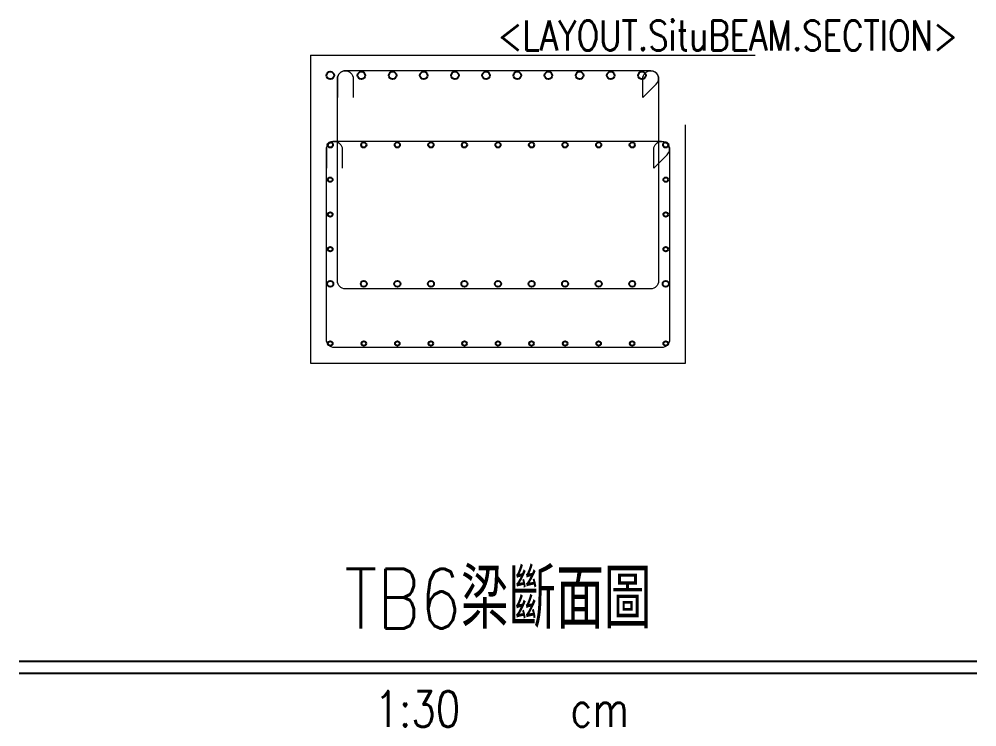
# Model space of a CAD drawing. Extents: x -4754 to 4976, y -19960 to 3841.
# Drawn here: x 4493.4 to 4975.8, y -180.8 to 175.4 of the extents above; entities that cross this region are included whole.
import ezdxf
from ezdxf.enums import TextEntityAlignment as Align

# ---------------------------------------------------------------- set-up
doc = ezdxf.new("R2010")
doc.units = 0
doc.header["$LTSCALE"] = 3
doc.layers.get('0').update_dxf_attribs({"linetype": 'CONTINUOUS'})
doc.layers.add('HB_0', color=7, linetype='CONTINUOUS', transparency=0.5)
for name, color, linetype in [('HB_TXT_CTEXT', 2, 'CONTINUOUS'), ('RCAD.PARM.Treatle', 2, 'CONTINUOUS'), ('鋼筋', 3, 'CONTINUOUS')]:
    doc.layers.add(name, color=color, linetype=linetype)
doc.styles.get("Standard").update_dxf_attribs({"font": 'ROMANS.shx', "width": 0.8, "bigfont": 'chineset.shx'})

# ---------------------------------------------------------------- blocks, each defined once
blk = doc.blocks.new('title_beam')
at = {"color": 3, "linetype": 'Continuous'}
blk.add_line((-241.2, 0), (241.2, 0), dxfattribs=at)
at = {"color": 1, "linetype": 'Continuous'}
blk.add_line((-241.2, -6), (241.2, -6), dxfattribs=at)
at = {"color": 3, "linetype": 'Continuous', "width": 0.8}
blk.add_attdef('TITLE', text='', height=30, dxfattribs=at).set_placement((0, 33), align=Align.MIDDLE)
at = {"linetype": 'Continuous', "width": 0.8}
blk.add_attdef('SCALE', text='', height=18, dxfattribs=at).set_placement((-40.57, -24), align=Align.MIDDLE)
blk.add_attdef('CM', (36.47, -33.03), '', height=18, dxfattribs=at)
blk = doc.blocks.new('C')
at = {"color": 3, "linetype": 'Continuous'}
blk.add_circle((0, 0), 1.2, dxfattribs=at)

msp = doc.modelspace()

# ---------------------------------------------------------------- linework, layer by layer
at = {"layer": 'HB_0', "lineweight": 5}
msp.add_line((4640.073, 157.212, 399.995), (4864.073, 157.212, 399.995), dxfattribs=at)
msp.add_polyline3d([(4640.073, 157.212, 399.995), (4640.073, 2.212, 399.995), (4829.073, 2.212, 399.995), (4829.073, 122.212, 399.995)], dxfattribs=at)
at = {"layer": '鋼筋', "lineweight": 5}
for p, q in [((4653.668, 145.483, 374.043), (4653.668, 135.943, 374.091)), ((4653.668, 43.616, 372.966), (4653.668, 145.475, 372.453)), ((4811.503, 149.458, 374.023), (4657.643, 149.458, 374.023)), ((4661.618, 145.475, 372.453), (4661.618, 135.935, 372.501)), ((4807.528, 135.935, 372.501), (4807.528, 145.475, 372.453)), ((4815.478, 145.475, 372.453), (4815.478, 43.616, 372.966)), ((4807.568, 135.927, 374.092), (4814.314, 142.672, 374.058)), ((4817.003, 113.911, 371.022), (4652.143, 113.911, 371.022)), ((4648.168, 109.936, 371.042), (4648.168, 100.396, 371.09)), ((4648.168, 14.07, 369.935), (4648.168, 109.928, 369.452)), ((4656.118, 109.928, 369.452), (4656.118, 100.388, 369.5)), ((4813.028, 100.388, 369.5), (4813.028, 109.928, 369.452)), ((4813.068, 100.379, 371.09), (4819.814, 107.125, 371.056)), ((4820.978, 109.928, 369.452), (4820.978, 14.07, 369.935)), ((4811.503, 39.641, 372.986), (4657.643, 39.641, 372.986)), ((4817.003, 10.095, 369.955), (4652.143, 10.095, 369.955))]:
    msp.add_line(p, q, dxfattribs=at)
at = {"layer": '鋼筋', "lineweight": 5, "extrusion": (1.23285e-18, 0.005033, 0.999987)}
for centre in [(4657.643, 143.598, 374.771), (4652.143, 108.067, 371.591)]:
    msp.add_arc(centre, 3.975, 90, 180, dxfattribs=at)
at = {"layer": '鋼筋', "lineweight": 5, "extrusion": (-1.23285e-18, -0.005033, -0.999987)}
for centre, start, end in [((-4657.643, 143.598, -373.181), 0, 180), ((-4811.503, 143.598, -373.181), 0, 180), ((-4652.143, 108.067, -370.001), 0, 180), ((-4817.003, 108.067, -370.001), 0, 180), ((-4657.643, 41.738, -373.181), 270, 0), ((-4811.503, 41.738, -373.181), 180, 270), ((-4652.143, 12.208, -370.001), 270, 0), ((-4817.003, 12.208, -370.001), 180, 270)]:
    msp.add_arc(centre, 3.975, start, end, dxfattribs=at)
at = {"layer": '鋼筋', "lineweight": 5, "extrusion": (1.73472e-18, 0.005033, 0.999987)}
for centre in [(4811.503, 143.598, 374.771), (4817.003, 108.067, 371.591)]:
    msp.add_arc(centre, 3.975, 315, 90, dxfattribs=at)

# ---------------------------------------------------------------- block references
at = {"layer": 'HB_TXT_CTEXT', "linetype": 'Continuous'}
msp.add_blockref('title_beam', (4734.573, -147.788, 399.995), dxfattribs=at).add_auto_attribs({'TITLE': 'TB6梁斷面圖', 'SCALE': '1:30', 'CM': 'cm'})
at = {"layer": '鋼筋', "linetype": 'Continuous'}
for p, xscale, yscale, zscale in [((4650.073, 147.109, 379.556), 1.61, 1.61, 1.61), ((4665.773, 147.109, 379.556), 1.61, 1.61, 1.61), ((4681.473, 147.109, 379.556), 1.61, 1.61, 1.61), ((4697.173, 147.109, 379.556), 1.61, 1.61, 1.61), ((4712.873, 147.109, 379.556), 1.61, 1.61, 1.61), ((4728.573, 147.109, 379.556), 1.61, 1.61, 1.61), ((4744.273, 147.109, 379.556), 1.61, 1.61, 1.61), ((4759.973, 147.109, 379.556), 1.61, 1.61, 1.61), ((4775.673, 147.109, 379.556), 1.61, 1.61, 1.61), ((4791.373, 147.109, 379.556), 1.61, 1.61, 1.61), ((4807.073, 147.109, 379.556), 1.61, 1.61, 1.61), ((4650.073, 112.111, 379.671), 1.11, 1.11, 1.11), ((4666.973, 112.111, 379.671), 1.11, 1.11, 1.11), ((4683.873, 112.111, 379.671), 1.11, 1.11, 1.11), ((4700.773, 112.111, 379.671), 1.11, 1.11, 1.11), ((4717.673, 112.111, 379.671), 1.11, 1.11, 1.11), ((4734.573, 112.111, 379.671), 1.11, 1.11, 1.11), ((4751.473, 112.111, 379.671), 1.11, 1.11, 1.11), ((4768.373, 112.111, 379.671), 1.11, 1.11, 1.11), ((4785.273, 112.111, 379.671), 1.11, 1.11, 1.11), ((4802.173, 112.111, 379.671), 1.11, 1.11, 1.11), ((4819.073, 112.111, 379.671), 1.11, 1.11, 1.11), ((4650.073, 94.608, 377.53), 0.955, 0.955, 0.955), ((4819.073, 94.608, 377.53), 0.955, 0.955, 0.955), ((4650.073, 77.116, 377.618), 0.955, 0.955, 0.955), ((4819.073, 77.116, 377.618), 0.955, 0.955, 0.955), ((4650.073, 59.624, 377.706), 0.955, 0.955, 0.955), ((4819.073, 59.624, 377.706), 0.955, 0.955, 0.955), ((4650.073, 42.181, 384.859), 1.27, 1.27, 1.27), ((4666.973, 42.181, 384.859), 1.27, 1.27, 1.27), ((4683.873, 42.181, 384.859), 1.27, 1.27, 1.27), ((4700.773, 42.181, 384.859), 1.27, 1.27, 1.27), ((4717.673, 42.181, 384.859), 1.27, 1.27, 1.27), ((4734.573, 42.181, 384.859), 1.27, 1.27, 1.27), ((4751.473, 42.181, 384.859), 1.27, 1.27, 1.27), ((4768.373, 42.181, 384.859), 1.27, 1.27, 1.27), ((4785.273, 42.181, 384.859), 1.27, 1.27, 1.27), ((4802.173, 42.181, 384.859), 1.27, 1.27, 1.27), ((4819.073, 42.181, 384.859), 1.27, 1.27, 1.27), ((4650.073, 12.152, 381.226), 0.955, 0.955, 0.955), ((4666.973, 12.152, 381.226), 0.955, 0.955, 0.955), ((4683.873, 12.152, 381.226), 0.955, 0.955, 0.955), ((4700.773, 12.152, 381.226), 0.955, 0.955, 0.955), ((4717.673, 12.152, 381.226), 0.955, 0.955, 0.955), ((4734.573, 12.152, 381.226), 0.955, 0.955, 0.955), ((4751.473, 12.152, 381.226), 0.955, 0.955, 0.955), ((4768.373, 12.152, 381.226), 0.955, 0.955, 0.955), ((4785.273, 12.152, 381.226), 0.955, 0.955, 0.955), ((4802.173, 12.152, 381.226), 0.955, 0.955, 0.955), ((4819.073, 12.152, 381.226), 0.955, 0.955, 0.955)]:
    msp.add_blockref('C', p, dxfattribs=dict(at, xscale=xscale, yscale=yscale, zscale=zscale))

# ---------------------------------------------------------------- texts
at = {"layer": 'RCAD.PARM.Treatle', "color": 4, "linetype": 'Continuous', "width": 0.8}
msp.add_text('<LAYOUT.SituBEAM.SECTION>', height=15, rotation=360, dxfattribs=at).set_placement((4734.573, 155.198), align=Align.BOTTOM_LEFT)

doc.saveas('drawing.dxf')
